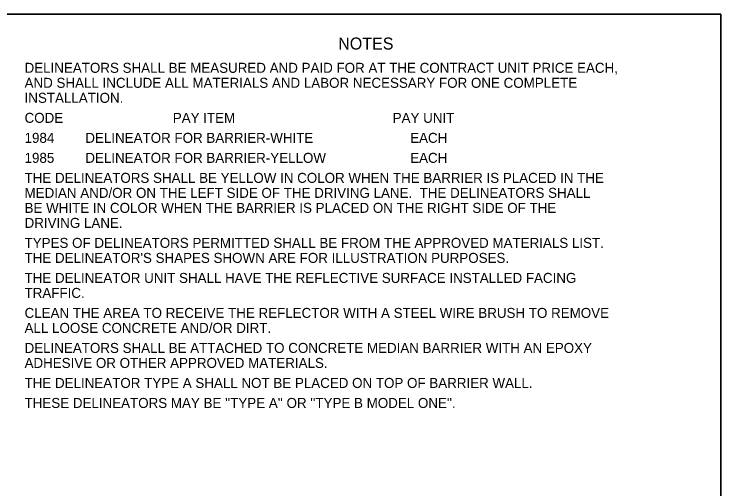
# Model space of a CAD drawing. Extents: x 1007 to 1035.5, y 1000.5 to 1021.5.
# Drawn here: x 1021.36 to 1035.5, y 1012.01 to 1021.5 of the extents above; entities that cross this region are included whole.
import ezdxf

# ---------------------------------------------------------------- set-up
doc = ezdxf.new("R2010")
doc.units = 0
for name, color, linetype in [('1', 7, 'Continuous'), ('10', 7, 'Continuous'), ('11', 7, 'Continuous')]:
    doc.layers.add(name, color=color, linetype=linetype)

msp = doc.modelspace()

# ---------------------------------------------------------------- linework, layer by layer
at = {"layer": '10'}
for p, q in [((1007, 1021.5), (1035.5, 1021.5)), ((1035.5, 1021.5), (1035.5, 1000.5))]:
    msp.add_line(p, q, dxfattribs=at)
at = {"layer": '11'}
msp.add_lwpolyline([(1007, 1000.5), (1035.5, 1000.5), (1035.5, 1021.5), (1007, 1021.5)], close=True, dxfattribs=at)

# ---------------------------------------------------------------- texts
at = {"layer": '1'}
for s, height, p in [('NOTES', 0.24, (1027.843, 1020.793)), ('DELINEATORS SHALL BE MEASURED AND PAID FOR AT THE CONTRACT UNIT PRICE EACH,', 0.2, (1021.567, 1020.327)), ('AND SHALL INCLUDE ALL MATERIALS AND LABOR NECESSARY FOR ONE COMPLETE', 0.2, (1021.567, 1020.027)), ('INSTALLATION.', 0.2, (1021.567, 1019.727)), ('CODE', 0.2, (1021.567, 1019.327)), ('PAY ITEM', 0.2, (1024.533, 1019.327)), ('PAY UNIT', 0.2, (1028.933, 1019.327)), ('1984', 0.2, (1021.567, 1018.927)), ('DELINEATOR FOR BARRIER-WHITE', 0.2, (1022.783, 1018.927)), ('EACH', 0.2, (1029.283, 1018.927)), ('1985', 0.2, (1021.567, 1018.527)), ('DELINEATOR FOR BARRIER-YELLOW', 0.2, (1022.783, 1018.527)), ('EACH', 0.2, (1029.283, 1018.527)), ('THE DELINEATORS SHALL BE YELLOW IN COLOR WHEN THE BARRIER IS PLACED IN THE', 0.2, (1021.567, 1018.127)), ('MEDIAN AND/OR ON THE LEFT SIDE OF THE DRIVING LANE.  THE DELINEATORS SHALL', 0.2, (1021.567, 1017.827)), ('BE WHITE IN COLOR WHEN THE BARRIER IS PLACED ON THE RIGHT SIDE OF THE', 0.2, (1021.567, 1017.527)), ('DRIVING LANE.', 0.2, (1021.567, 1017.227)), ('TYPES OF DELINEATORS PERMITTED SHALL BE FROM THE APPROVED MATERIALS LIST.', 0.2, (1021.567, 1016.827)), ("THE DELINEATOR'S SHAPES SHOWN ARE FOR ILLUSTRATION PURPOSES.", 0.2, (1021.567, 1016.527)), ('THE DELINEATOR UNIT SHALL HAVE THE REFLECTIVE SURFACE INSTALLED FACING', 0.2, (1021.567, 1016.127)), ('TRAFFIC.', 0.2, (1021.567, 1015.827)), ('CLEAN THE AREA TO RECEIVE THE REFLECTOR WITH A STEEL WIRE BRUSH TO REMOVE', 0.2, (1021.567, 1015.427)), ('ALL LOOSE CONCRETE AND/OR DIRT.', 0.2, (1021.567, 1015.127)), ('DELINEATORS SHALL BE ATTACHED TO CONCRETE MEDIAN BARRIER WITH AN EPOXY', 0.2, (1021.567, 1014.727)), ('ADHESIVE OR OTHER APPROVED MATERIALS.', 0.2, (1021.567, 1014.427)), ('THE DELINEATOR TYPE A SHALL NOT BE PLACED ON TOP OF BARRIER WALL.', 0.2, (1021.567, 1014.027)), ("THESE DELINEATORS MAY BE ''TYPE A'' OR ''TYPE B MODEL ONE''.", 0.2, (1021.567, 1013.627))]:
    msp.add_text(s, height=height, dxfattribs=at).set_placement(p)

doc.saveas('drawing.dxf')
